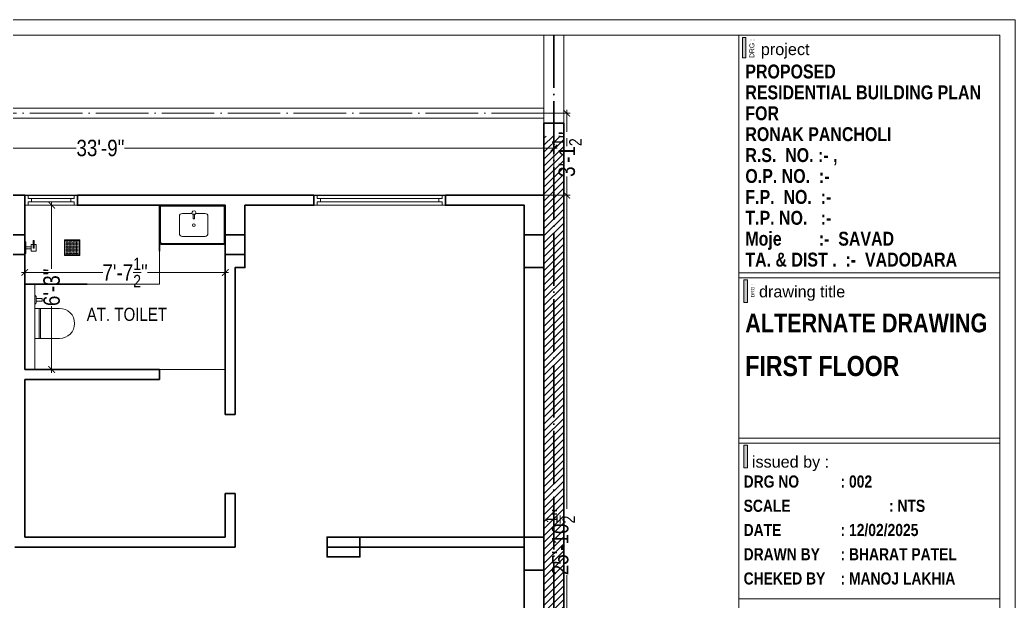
# Model space of a CAD drawing. Header units: millimetres. Extents: x 56222 to 152663, y -171621 to -121287.
# Drawn here: x 149203.7 to 149658, y -168560.4 to -168295.1 of the extents above; entities that cross this region are included whole.
import ezdxf

# ---------------------------------------------------------------- set-up
doc = ezdxf.new("R2010")
doc.units = ezdxf.units.MM
doc.header["$MEASUREMENT"] = 0
doc.header["$PDMODE"] = 35
doc.linetypes.add('ACAD_ISO04W100', pattern=[30, 24, -3, 0, -3])
doc.layers.get('Defpoints').update_dxf_attribs({"color": 220})
for name, color, linetype, lineweight in [('COLUMN', 1, 'Continuous', 30), ('ELEVATION ( SPIRAL STAIR )', 250, 'Continuous', 9), ('FIRST FLOOR', 7, 'Continuous', 9), ('FIRST FLOOR ( DIM )', 250, 'Continuous', 9), ('FIRST FLOOR ( DW_RAIL )', 7, 'Continuous', 9), ('FIRST FLOOR ( TEXT )', 7, 'Continuous', 9), ('FIRST FLOOR_( PLine )_', 251, 'Continuous', 30), ('FURNITURE', 59, 'Continuous', 9), ('GROUND FLOOR', 7, 'Continuous', 9), ('GROUND FLOOR  ( HATCH )', 251, 'Continuous', 9), ('X_PLOT', 1, 'Continuous', 9), ('X_SHEET', 7, 'Continuous', 9)]:
    doc.layers.add(name, color=color, linetype=linetype, lineweight=lineweight)
doc.layers.add('XX~SLAB ( PLINE )', color=251, linetype='Continuous', plot=False)
doc.styles.add("AR_0'-0", font='arial.ttf')
doc.styles.add('AR_6', font='arial.ttf', dxfattribs={"height": 6})
doc.styles.add("Cn_BT_0'-0", font='swissc.ttf')
doc.styles.add('Cn_BT_7½', font='swissc.ttf', dxfattribs={"height": 7.5})
doc.styles.add('KATHA', font='swissc.ttf')
doc.styles.get("Standard").update_dxf_attribs({"font": 'arial.ttf', "height": 6})
doc.dimstyles.new('Cn_BT_7½', dxfattribs={"dimtxt": 9, "dimasz": 3, "dimexe": 1.5, "dimexo": 0, "dimgap": 0.09, "dimtad": 0, "dimdec": 3, "dimzin": 3, "dimdsep": 46, "dimlunit": 4, "dimtxsty": 'Cn_BT_7½', "dimblk": 'ARCHTICK', "dimcen": 0.09, "dimdle": 1.5, "dimclrd": 251, "dimclre": 251, "dimclrt": 14, "dimadec": 0, "dimazin": 0, "dimtfac": 0.75, "dimtdec": 3, "dimtofl": 0, "dimtmove": 0, "dimatfit": 3, "dimfxl": 0, "dimtolj": 1, "dimtzin": 0, "dimlwd": 15, "dimlwe": 15, "dimarcsym": 0})

# ---------------------------------------------------------------- blocks, each defined once
blk = doc.blocks.new('_ArchTick')
at = {"color": 0, "linetype": 'ByBlock', "const_width": 0.15}
blk.add_lwpolyline([(-0.5, -0.5), (0.5, 0.5)], dxfattribs=at)
blk = doc.blocks.new('*D136')
at = {"layer": 'Defpoints', "color": 0, "transparency": 16777216}
for p in [(149438.43, -168337.7), (149442.93, -168375.2), (149453.32, -168375.2)]:
    blk.add_point(p, dxfattribs=at)
at = {"layer": 'FIRST FLOOR ( DIM )', "color": 251, "lineweight": 15, "transparency": 16777216}
for p, q in [((149438.43, -168337.7), (149454.82, -168337.7)), ((149453.32, -168336.2), (149453.32, -168346.22)), ((149453.32, -168376.7), (149453.32, -168366.67)), ((149442.93, -168375.2), (149454.82, -168375.2))]:
    blk.add_line(p, q, dxfattribs=at)
at = {"layer": 'FIRST FLOOR ( DIM )', "color": 251, "lineweight": 15, "transparency": 16777216, "xscale": 3, "yscale": 3, "zscale": 3}
for p, rotation in [((149453.32, -168337.7), 90), ((149453.32, -168375.2), 270)]:
    blk.add_blockref('_ArchTick', p, dxfattribs=dict(at, rotation=rotation))
at = {"layer": 'FIRST FLOOR ( DIM )', "color": 14, "transparency": 16777216, "insert": (149453.32, -168356.45), "char_height": 7.5, "attachment_point": 5, "rotation": 90, "style": 'Cn_BT_7½'}
blk.add_mtext('\\A1;3\'-1{\\H0.75x;\\S1/2;}"', dxfattribs=at)
blk = doc.blocks.new('*D137')
at = {"layer": 'Defpoints', "color": 0, "transparency": 16777216}
for p in [(149442.93, -168375.2), (149438.43, -168685.7), (149453.32, -168685.7)]:
    blk.add_point(p, dxfattribs=at)
at = {"layer": 'FIRST FLOOR ( DIM )', "color": 251, "lineweight": 15, "transparency": 16777216}
for p, q in [((149442.93, -168375.2), (149454.82, -168375.2)), ((149453.32, -168373.7), (149453.32, -168518.3)), ((149453.32, -168687.2), (149453.32, -168548.6)), ((149438.43, -168685.7), (149454.82, -168685.7))]:
    blk.add_line(p, q, dxfattribs=at)
at = {"layer": 'FIRST FLOOR ( DIM )', "color": 251, "lineweight": 15, "transparency": 16777216, "xscale": 3, "yscale": 3, "zscale": 3}
for p, rotation in [((149453.32, -168375.2), 90), ((149453.32, -168685.7), 270)]:
    blk.add_blockref('_ArchTick', p, dxfattribs=dict(at, rotation=rotation))
at = {"layer": 'FIRST FLOOR ( DIM )', "color": 14, "transparency": 16777216, "insert": (149450.32, -168533.45), "char_height": 7.5, "attachment_point": 5, "rotation": 90, "style": 'Cn_BT_7½'}
blk.add_mtext('\\A1;25\'-10{\\H0.75x;\\S1/2;}"', dxfattribs=at)
blk = doc.blocks.new('*D138')
at = {"layer": 'Defpoints', "color": 0, "transparency": 16777216}
for p in [(149205.93, -168408.2), (149297.43, -168408.2), (149205.93, -168410.4)]:
    blk.add_point(p, dxfattribs=at)
at = {"layer": 'FIRST FLOOR ( DIM )', "color": 251, "lineweight": 15, "transparency": 16777216}
for p, q in [((149205.93, -168408.2), (149205.93, -168411.9)), ((149297.43, -168408.2), (149297.43, -168411.9)), ((149204.43, -168410.4), (149241.48, -168410.4)), ((149298.93, -168410.4), (149261.88, -168410.4))]:
    blk.add_line(p, q, dxfattribs=at)
at = {"layer": 'FIRST FLOOR ( DIM )', "color": 251, "lineweight": 15, "transparency": 16777216, "xscale": 3, "yscale": 3, "zscale": 3, "rotation": 180}
blk.add_blockref('_ArchTick', (149205.93, -168410.4), dxfattribs=at)
at = {"layer": 'FIRST FLOOR ( DIM )', "color": 251, "lineweight": 15, "transparency": 16777216, "xscale": 3, "yscale": 3, "zscale": 3}
blk.add_blockref('_ArchTick', (149297.43, -168410.4), dxfattribs=at)
at = {"layer": 'FIRST FLOOR ( DIM )', "color": 14, "transparency": 16777216, "insert": (149251.68, -168410.4), "char_height": 7.5, "attachment_point": 5, "style": 'Cn_BT_7½'}
blk.add_mtext('\\A1;7\'-7{\\H0.75x;\\S1/2;}"', dxfattribs=at)
blk = doc.blocks.new('*D139')
at = {"layer": 'Defpoints', "color": 0, "transparency": 16777216}
for p in [(149042.43, -168353.64), (149042.43, -168375.2), (149447.43, -168375.2)]:
    blk.add_point(p, dxfattribs=at)
at = {"layer": 'FIRST FLOOR ( DIM )', "color": 251, "lineweight": 15, "transparency": 16777216}
for p, q in [((149040.93, -168353.64), (149229.4, -168353.64)), ((149042.43, -168375.2), (149042.43, -168352.14)), ((149448.93, -168353.64), (149251.47, -168353.64)), ((149447.43, -168375.2), (149447.43, -168352.14))]:
    blk.add_line(p, q, dxfattribs=at)
at = {"layer": 'FIRST FLOOR ( DIM )', "color": 251, "lineweight": 15, "transparency": 16777216, "xscale": 3, "yscale": 3, "zscale": 3, "rotation": 180}
blk.add_blockref('_ArchTick', (149042.43, -168353.64), dxfattribs=at)
at = {"layer": 'FIRST FLOOR ( DIM )', "color": 251, "lineweight": 15, "transparency": 16777216, "xscale": 3, "yscale": 3, "zscale": 3}
blk.add_blockref('_ArchTick', (149447.43, -168353.64), dxfattribs=at)
at = {"layer": 'FIRST FLOOR ( DIM )', "color": 14, "transparency": 16777216, "insert": (149240.43, -168353.64), "char_height": 7.5, "attachment_point": 5, "style": 'Cn_BT_7½'}
blk.add_mtext('\\A1;33\'-9"', dxfattribs=at)
blk = doc.blocks.new('A$C744D1EC1')
at = {"layer": 'FURNITURE'}
for p, q in [((-2.26, -0.39), (-2.26, 0)), ((-2.26, -0.39), (-2.26, 0)), ((0, -0.39), (0, 0)), ((0, -0.39), (0, 0)), ((2.26, -0.39), (2.26, 0)), ((2.26, -0.39), (2.26, 0)), ((-2.26, -0.39), (2.26, -0.39)), ((-2.26, -0.39), (2.26, -0.39)), ((-1.26, -2.56), (-1.26, -4.14)), ((-1.06, -2.36), (1.06, -2.36)), ((-0.39, -0.39), (-0.39, -2.36)), ((0, -3.15), (2.56, -3.15)), ((0, -3.55), (2.56, -3.55)), ((0.39, -0.39), (0.39, -2.36)), ((1.26, -2.56), (1.26, -3.15)), ((1.26, -3.55), (1.26, -4.14)), ((-1.06, -4.33), (1.06, -4.33))]:
    blk.add_line(p, q, dxfattribs=at)
for points in [[(-2.96, -15.14), (-2.96, -20.86, 0.414214), (-2.86, -20.96), (2.86, -20.96, 0.414214), (2.96, -20.86), (2.96, -15.14, 0.414214), (2.86, -15.04), (-2.86, -15.04, 0.414214)], [(-2.76, -15.34), (-2.76, -20.66, 0.414214), (-2.66, -20.76), (2.66, -20.76, 0.414214), (2.76, -20.66), (2.76, -15.34, 0.414214), (2.66, -15.24), (-2.66, -15.24, 0.414214)]]:
    blk.add_lwpolyline(points, format="xyb", close=True, dxfattribs=at)
for centre, radius in [((2.56, -3.35), 0.197), ((-2.21, -15.79), 0.0985), ((-2.21, -16.34), 0.0985), ((-2.21, -16.9), 0.0985), ((-2.21, -17.45), 0.0985), ((-2.21, -18), 0.0985), ((-2.21, -18.55), 0.0985), ((-1.66, -15.79), 0.0985), ((-1.66, -16.34), 0.0985), ((-1.66, -16.9), 0.0985), ((-1.66, -17.45), 0.0985), ((-1.66, -18), 0.0985), ((-1.66, -18.55), 0.0985), ((-1.1, -15.79), 0.0985), ((-1.1, -16.34), 0.0985), ((-1.1, -16.9), 0.0985), ((-1.1, -17.45), 0.0985), ((-1.1, -18), 0.0985), ((-1.1, -18.55), 0.0985), ((-0.55, -15.79), 0.0985), ((-0.55, -16.34), 0.0985), ((-0.55, -16.9), 0.0985), ((-0.55, -17.45), 0.0985), ((-0.55, -18), 0.0985), ((-0.55, -18.55), 0.0985), ((0, -15.79), 0.0985), ((0, -16.34), 0.0985), ((0, -16.9), 0.0985), ((0, -17.45), 0.0985), ((0, -18), 0.0985), ((0, -18.55), 0.0985), ((0.55, -15.79), 0.0985), ((0.55, -16.34), 0.0985), ((0.55, -16.9), 0.0985), ((0.55, -17.45), 0.0985), ((0.55, -18), 0.0985), ((0.55, -18.55), 0.0985), ((1.1, -15.79), 0.0985), ((1.1, -16.34), 0.0985), ((1.1, -16.9), 0.0985), ((1.1, -17.45), 0.0985), ((1.1, -18), 0.0985), ((1.1, -18.55), 0.0985), ((1.66, -15.79), 0.0985), ((1.66, -16.34), 0.0985), ((1.66, -16.9), 0.0985), ((1.66, -17.45), 0.0985), ((1.66, -18), 0.0985), ((1.66, -18.55), 0.0985), ((2.21, -15.79), 0.0985), ((2.21, -16.34), 0.0985), ((2.21, -16.9), 0.0985), ((2.21, -17.45), 0.0985), ((2.21, -18), 0.0985), ((2.21, -18.55), 0.0985), ((-2.21, -19.1), 0.0985), ((-2.21, -19.66), 0.0985), ((-2.21, -20.21), 0.0985), ((-1.66, -19.1), 0.0985), ((-1.66, -19.66), 0.0985), ((-1.66, -20.21), 0.0985), ((-1.1, -19.1), 0.0985), ((-1.1, -19.66), 0.0985), ((-1.1, -20.21), 0.0985), ((-0.55, -19.1), 0.0985), ((-0.55, -19.66), 0.0985), ((-0.55, -20.21), 0.0985), ((0, -19.1), 0.0985), ((0, -19.66), 0.0985), ((0, -20.21), 0.0985), ((0.55, -19.1), 0.0985), ((0.55, -19.66), 0.0985), ((0.55, -20.21), 0.0985), ((1.1, -19.1), 0.0985), ((1.1, -19.66), 0.0985), ((1.1, -20.21), 0.0985), ((1.66, -19.1), 0.0985), ((1.66, -19.66), 0.0985), ((1.66, -20.21), 0.0985), ((2.21, -19.1), 0.0985), ((2.21, -19.66), 0.0985), ((2.21, -20.21), 0.0985)]:
    blk.add_circle(centre, radius, dxfattribs=at)
for centre, start, end in [((-1.06, -2.56), 90, 180), ((0, -3.35), 90, 270), ((1.06, -2.56), 0, 90), ((-1.06, -4.14), 180, 270), ((1.06, -4.14), 270, 0)]:
    blk.add_arc(centre, 0.197, start, end, dxfattribs=at)
blk = doc.blocks.new('dfg')
at = {"layer": 'FURNITURE'}
for p, q in [((295086.03, -103322.89), (295099.32, -103322.89)), ((295086.03, -103322.89), (295086.03, -103338.95)), ((295088.5, -103338.95), (295088.5, -103322.89)), ((295089.07, -103338.95), (295089.07, -103322.89)), ((295086.03, -103338.95), (295099.32, -103338.95))]:
    blk.add_line(p, q, dxfattribs=at)
for points in [[(295086.89, -103316.98), (295086.89, -103319.57, -0.455818), (295086.08, -103320.57), (295086.03, -103320.57), (295086.03, -103315.98), (295086.08, -103315.98, -0.455818)], [(295090.07, -103317.91), (295090.07, -103318.8, -0.414214), (295089.82, -103319.05), (295086.89, -103319.05), (295086.89, -103317.66), (295089.82, -103317.66, -0.414214)]]:
    blk.add_lwpolyline(points, format="xyb", close=True, dxfattribs=at)
blk.add_arc((295099.32, -103330.92), 8.03, 270, 90, dxfattribs=at)
blk = doc.blocks.new('*D151')
at = {"layer": 'Defpoints', "color": 0, "transparency": 16777216}
for p in [(149218.18, -168379.7), (149224.39, -168379.7), (149224.39, -168454.7)]:
    blk.add_point(p, dxfattribs=at)
at = {"layer": 'GROUND FLOOR', "color": 251, "lineweight": 15, "transparency": 16777216}
for p, q in [((149224.39, -168379.7), (149216.68, -168379.7)), ((149218.18, -168378.2), (149218.18, -168408.68)), ((149218.18, -168456.2), (149218.18, -168425.72)), ((149224.39, -168454.7), (149216.68, -168454.7))]:
    blk.add_line(p, q, dxfattribs=at)
at = {"layer": 'GROUND FLOOR', "color": 251, "lineweight": 15, "transparency": 16777216, "xscale": 3, "yscale": 3, "zscale": 3}
for p, rotation in [((149218.18, -168379.7), 90), ((149218.18, -168454.7), 270)]:
    blk.add_blockref('_ArchTick', p, dxfattribs=dict(at, rotation=rotation))
at = {"layer": 'GROUND FLOOR', "color": 14, "transparency": 16777216, "insert": (149218.18, -168417.2), "char_height": 7.5, "attachment_point": 5, "rotation": 90, "style": 'Cn_BT_7½'}
blk.add_mtext('\\A1;6\'-3"', dxfattribs=at)

msp = doc.modelspace()

# ---------------------------------------------------------------- hatches: boundary and pattern name
at = {"layer": 'GROUND FLOOR  ( HATCH )'}
h = msp.add_hatch(dxfattribs=at)
h.set_pattern_fill('ANSI31', color=6, scale=18, style=0)
h.set_pattern_definition([(45, (32911.247, -6072.524), (-1.590990258, 1.590990258), [])])
h.paths.add_polyline_path([(149451.9329, -168348.1984), (149442.9329, -168348.1984), (149442.9329, -168691.6984), (149451.9329, -168691.6984)])
at = {"layer": 'X_SHEET', "ltscale": 0.25}
h = msp.add_hatch(color=0, dxfattribs=at)
h.dxf.hatch_style = 1
h.paths.add_polyline_path([(149535.8007, -168413.8262), (149534.1987, -168413.8262), (149534.1987, -168424.1304), (149535.8007, -168424.1304)])
h = msp.add_hatch(color=0, dxfattribs=at)
h.dxf.hatch_style = 1
h.paths.add_polyline_path([(149535.8008, -168489.2648), (149534.1988, -168489.2648), (149534.1988, -168499.569), (149535.8008, -168499.569)])

# ---------------------------------------------------------------- linework, layer by layer
at = {"layer": 'COLUMN'}
for points in [[(149196.9329, -168393.1984), (149205.9329, -168393.1984), (149205.9329, -168402.1984), (149196.9329, -168402.1984)], [(149297.4329, -168393.1984), (149306.4329, -168393.1984), (149306.4329, -168402.1984), (149297.4329, -168402.1984)], [(149433.9329, -168393.1984), (149442.9329, -168393.1984), (149442.9329, -168408.1984), (149433.9329, -168408.1984)], [(149358.9329, -168531.1984), (149358.9329, -168540.1984), (149343.9329, -168540.1984), (149343.9329, -168531.1984)], [(149433.9329, -168531.1984), (149442.9329, -168531.1984), (149442.9329, -168546.1984), (149433.9329, -168546.1984)]]:
    msp.add_lwpolyline(points, close=True, dxfattribs=at)
at = {"layer": 'ELEVATION ( SPIRAL STAIR )', "color": 5}
msp.add_lwpolyline([(149433.9329, -168658.6984), (149433.9329, -168535.6984), (149358.9329, -168535.6984), (149358.9329, -168540.1984), (149343.9329, -168540.1984), (149343.9329, -168531.1984), (149358.9329, -168531.1984), (149433.9329, -168531.1984), (149433.9329, -168379.6984), (149397.9329, -168379.6984), (149306.4329, -168379.6984), (149306.4329, -168408.1984), (149301.9329, -168408.1984), (149301.9329, -168475.1984), (149297.4329, -168475.1984), (149297.4329, -168454.6984), (149267.4329, -168454.6984), (149267.4329, -168459.1984), (149205.9329, -168459.1984), (149205.9329, -168531.1984), (149297.4329, -168531.1984), (149297.4329, -168511.1984), (149301.9329, -168511.1984), (149301.9329, -168535.6984), (149201.4329, -168535.6984)], dxfattribs=at)
at = {"layer": 'FIRST FLOOR'}
for p, q in [((149042.4329, -168375.1984), (149442.9329, -168375.1984)), ((149205.9329, -168454.6984), (149205.9329, -168375.1984)), ((149229.9329, -168379.6984), (149229.9329, -168375.1984)), ((149337.9329, -168379.6984), (149337.9329, -168375.1984)), ((149397.9329, -168379.6984), (149397.9329, -168375.1984)), ((149442.9329, -168375.1984), (149442.9329, -168685.6984)), ((149205.9329, -168379.6984), (149297.4329, -168379.6984)), ((149306.4329, -168379.6984), (149433.9329, -168379.6984)), ((149306.4329, -168408.1984), (149306.4329, -168379.6984)), ((149433.9329, -168379.6984), (149433.9329, -168531.1984)), ((149301.9329, -168475.1984), (149301.9329, -168408.1984)), ((149205.9329, -168454.6984), (149297.4329, -168454.6984)), ((149267.4329, -168459.1984), (149267.4329, -168454.6984)), ((149205.9329, -168459.1984), (149267.4329, -168459.1984)), ((149205.9329, -168459.1984), (149205.9329, -168531.1984)), ((149297.4329, -168475.1984), (149301.9329, -168475.1984)), ((149297.4329, -168511.1984), (149301.9329, -168511.1984)), ((149301.9329, -168535.6984), (149301.9329, -168511.1984)), ((149205.9329, -168531.1984), (149297.4329, -168531.1984)), ((149343.9329, -168531.1984), (149343.9329, -168535.6984)), ((149343.9329, -168531.1984), (149433.9329, -168531.1984)), ((149201.4329, -168535.6984), (149301.9329, -168535.6984)), ((149343.9329, -168535.6984), (149433.9329, -168535.6984)), ((149433.9329, -168535.6984), (149433.9329, -168663.1984))]:
    msp.add_line(p, q, dxfattribs=at)
at = {"layer": 'FIRST FLOOR ( DW_RAIL )'}
for points in [[(149229.9329, -168375.1984), (149228.4329, -168375.1984), (149228.4329, -168376.6984), (149226.9329, -168376.6984), (149226.9329, -168378.1984), (149208.9329, -168378.1984), (149208.9329, -168376.6984), (149207.4329, -168376.6984), (149207.4329, -168375.1984), (149205.9329, -168375.1984), (149205.9329, -168379.6984), (149207.4329, -168379.6984), (149207.4329, -168378.1984), (149208.9329, -168378.1984), (149208.9329, -168376.6984), (149226.9329, -168376.6984), (149226.9329, -168378.1984), (149228.4329, -168378.1984), (149228.4329, -168379.6984), (149229.9329, -168379.6984), (149229.9329, -168375.1984), (149205.9329, -168375.1984), (149205.9329, -168379.6984), (149229.9329, -168379.6984)], [(149397.9329, -168375.1984), (149396.4329, -168375.1984), (149396.4329, -168376.6984), (149394.9329, -168376.6984), (149394.9329, -168378.1984), (149340.9329, -168378.1984), (149340.9329, -168376.6984), (149339.4329, -168376.6984), (149339.4329, -168375.1984), (149337.9329, -168375.1984), (149337.9329, -168379.6984), (149339.4329, -168379.6984), (149339.4329, -168378.1984), (149340.9329, -168378.1984), (149340.9329, -168376.6984), (149394.9329, -168376.6984), (149394.9329, -168378.1984), (149396.4329, -168378.1984), (149396.4329, -168379.6984), (149397.9329, -168379.6984), (149397.9329, -168375.1984), (149337.9329, -168375.1984), (149337.9329, -168379.6984), (149397.9329, -168379.6984)]]:
    msp.add_lwpolyline(points, close=True, dxfattribs=at)
at = {"layer": 'FIRST FLOOR_( PLine )_'}
for p, q in [((149205.9329, -168375.1984), (149042.4329, -168375.1984)), ((149205.9329, -168454.6984), (149205.9329, -168375.1984)), ((149267.4329, -168454.6984), (149205.9329, -168454.6984)), ((149267.4329, -168459.1984), (149267.4329, -168454.6984)), ((149205.9329, -168531.1984), (149205.9329, -168459.1984)), ((149205.9329, -168459.1984), (149267.4329, -168459.1984)), ((149301.9329, -168511.1984), (149297.4329, -168511.1984)), ((149297.4329, -168511.1984), (149297.4329, -168531.1984)), ((149301.9329, -168535.6984), (149301.9329, -168511.1984)), ((149297.4329, -168531.1984), (149205.9329, -168531.1984)), ((149201.4329, -168535.6984), (149301.9329, -168535.6984))]:
    msp.add_line(p, q, dxfattribs=at)
for points in [[(149306.4329, -168379.6984), (149337.9329, -168379.6984), (149337.9329, -168375.1984), (149229.9329, -168375.1984), (149229.9329, -168379.6984), (149297.4329, -168379.6984), (149297.4329, -168475.1984), (149301.9329, -168475.1984), (149301.9329, -168408.1984), (149306.4329, -168408.1984)], [(149442.9329, -168375.1984), (149397.9329, -168375.1984), (149397.9329, -168379.6984), (149433.9329, -168379.6984), (149433.9329, -168531.1984), (149343.9329, -168531.1984), (149343.9329, -168535.6984), (149433.9329, -168535.6984), (149433.9329, -168663.1984), (149409.1829, -168663.1984), (149409.1829, -168667.6984), (149433.9329, -168667.6984), (149433.9329, -168685.6984), (149442.9329, -168685.6984)]]:
    msp.add_lwpolyline(points, close=True, dxfattribs=at)
at = {"layer": 'FURNITURE'}
for q in [(149267.4329, -168379.6984), (149205.9329, -168415.6984)]:
    msp.add_line((149267.4329, -168415.6984), q, dxfattribs=at)
at = {"layer": 'FURNITURE', "color": 5, "lineweight": 30, "ltscale": 10000}
for p, q in [((149267.4329, -168379.6984), (149267.4329, -168400.6092)), ((149205.9329, -168415.6984), (149234.4329, -168415.6984))]:
    msp.add_line(p, q, dxfattribs=at)
at = {"layer": 'FURNITURE'}
for points in [[(149297.4329, -168379.6984), (149267.4329, -168379.6984), (149267.4329, -168396.5057, 0.42261333), (149268.6175, -168397.7041), (149297.4329, -168397.7042)], [(149296.9329, -168380.1984), (149267.9329, -168380.1984), (149267.9329, -168396.5114, 0.42530735), (149268.6151, -168397.2041), (149296.9329, -168397.2042)]]:
    msp.add_lwpolyline(points, format="xyb", close=True, dxfattribs=at)
msp.add_lwpolyline([(149283.9438, -168383.4725), (149288.2155, -168383.4723, -0.41421356), (149289.5478, -168384.8045), (149289.548, -168392.604, -0.41421356), (149288.2158, -168393.9362), (149277.8345, -168393.9365, -0.41421356), (149276.5023, -168392.6044), (149276.5021, -168384.8049, -0.41421356), (149277.8342, -168383.4726), (149282.3085, -168383.4725)], format="xyb", dxfattribs=at)
msp.add_lwpolyline([(149283.9438, -168383.4725), (149288.2155, -168383.4723, -0.41421356), (149289.5478, -168384.8045), (149289.548, -168392.604, -0.41421356), (149288.2158, -168393.9362), (149277.8345, -168393.9365, -0.41421356), (149276.5023, -168392.6044), (149276.5021, -168384.8049, -0.41421356), (149277.8342, -168383.4726), (149282.3085, -168383.4725)], format="xyb", dxfattribs=at)
for points in [[(149282.8133, -168383.8252), (149282.8133, -168385.9275), (149283.3497, -168385.9275), (149283.3496, -168383.8252)], [(149282.8133, -168383.8252), (149282.8133, -168385.9275), (149283.3497, -168385.9275), (149283.3496, -168383.8252)], [(149210.4329, -168454.6046), (149205.9329, -168454.6046), (149205.9329, -168415.6984), (149210.4329, -168415.6984)]]:
    msp.add_lwpolyline(points, close=True, dxfattribs=at)
msp.add_circle((149283.0816, -168388.7811), 0.6131, dxfattribs=at)
msp.add_circle((149283.0816, -168388.7811), 0.6131, dxfattribs=at)
msp.add_arc((149283.1261, -168383.1096), 0.8946, 284.4676, 249.530737, dxfattribs=at)
msp.add_arc((149283.1261, -168383.1096), 0.8946, 284.4676, 249.530737, dxfattribs=at)
at = {"layer": 'GROUND FLOOR'}
for p, q in [((149442.9329, -168302.1495), (149442.9329, -168823.0823)), ((149442.9329, -168302.1495), (149442.9329, -168399.1984)), ((149451.9329, -168302.1495), (149451.9329, -168823.0823)), ((148942.6829, -168335.4484), (149442.9329, -168335.4484)), ((148947.1829, -168339.9484), (149442.9329, -168339.9484))]:
    msp.add_line(p, q, dxfattribs=at)
at = {"layer": 'GROUND FLOOR', "color": 1, "linetype": 'ACAD_ISO04W100'}
msp.add_line((149447.4329, -168302.1495), (149447.4329, -168685.6984), dxfattribs=at)
msp.add_lwpolyline([(149442.9329, -168337.6984), (148944.9329, -168337.6984), (148944.9329, -168800.1984), (149442.9329, -168800.1984)], dxfattribs=at)
at = {"layer": 'GROUND FLOOR', "color": 6, "lineweight": 30}
msp.add_lwpolyline([(149451.9329, -168342.1984), (149442.9329, -168342.1984), (149442.9329, -168685.6984), (149451.9329, -168685.6984)], close=True, dxfattribs=at)
at = {"layer": 'X_PLOT', "linetype": 'ACAD_ISO04W100', "lineweight": 30}
msp.add_line((149447.4329, -168302.1495), (149447.4329, -168797.9484), dxfattribs=at)
at = {"layer": 'X_SHEET'}
for points in [[(149657.9945, -168830.0823), (148890.8462, -168830.0823), (148890.8462, -168295.1495), (149657.9945, -168295.1495)], [(149650.9945, -168823.0823), (148897.8462, -168823.0823), (148897.8462, -168302.1495), (149650.9945, -168302.1495)], [(149531.8539, -168410.6272), (149650.9945, -168410.6272), (149650.9945, -168302.1495), (149531.8539, -168302.1495)], [(149531.8539, -168302.1495), (149650.9945, -168302.1495), (149650.9946, -168823.0823), (149531.8541, -168823.0823)], [(149650.9945, -168412.8348), (149531.8539, -168412.8348), (149531.8539, -168486.0841), (149650.9945, -168486.0841)], [(149531.8539, -168488.2917), (149650.9945, -168488.2917), (149650.9945, -168559.2672), (149531.8539, -168559.2672)]]:
    msp.add_lwpolyline(points, close=True, dxfattribs=at)
at = {"layer": 'X_SHEET', "color": 0, "ltscale": 0.25}
for points in [[(149533.5071, -168303.2071), (149535.1431, -168303.2071), (149535.1431, -168312.416), (149533.5071, -168312.416)], [(149534.1987, -168413.8262), (149535.8007, -168413.8262), (149535.8007, -168424.1304), (149534.1987, -168424.1304)], [(149534.1988, -168489.2648), (149535.8008, -168489.2648), (149535.8008, -168499.569), (149534.1988, -168499.569)]]:
    msp.add_lwpolyline(points, close=True, dxfattribs=at)
msp.add_solid([(149535.1431, -168312.416), (149533.5071, -168312.416), (149535.1431, -168303.2071), (149533.5071, -168303.2071)], dxfattribs=at)
at = {"layer": 'XX~SLAB ( PLINE )'}
msp.add_lwpolyline([(149037.9329, -168375.1984), (149442.9329, -168375.1984), (149442.9329, -168685.6984), (149433.9329, -168685.6984), (149414.1282, -168685.6984), (149373.7911, -168685.6984), (149348.4329, -168685.6984), (149201.4329, -168685.6984), (149201.4329, -168697.6984), (149037.9329, -168697.6984)], close=True, dxfattribs=at)

# ---------------------------------------------------------------- block references
at = {"layer": 'FURNITURE', "linetype": 'Continuous', "xscale": 1.200000000076199, "yscale": 1.200000000069849, "zscale": 1.2, "rotation": 90.0001863905708}
msp.add_blockref('A$C744D1EC1', (149205.9329, -168399.1043), dxfattribs=at)
at = {"layer": 'FURNITURE', "color": 5, "xscale": 0.8549999999813735, "yscale": 0.8549999999813735, "zscale": 0.855}
msp.add_blockref('dfg', (-103088.1226, -80085.7146), dxfattribs=at)

# ---------------------------------------------------------------- texts
at = {"layer": 'FIRST FLOOR ( TEXT )', "insert": (149252.5289, -168429.5496), "char_height": 6, "attachment_point": 5, "style": 'KATHA'}
msp.add_mtext('AT. TOILET', dxfattribs=at)
at = {"layer": 'X_SHEET', "color": 0, "ltscale": 0.25, "insert": (149536.7289, -168312.5259), "char_height": 2.21199, "width": 9.483907, "attachment_point": 1, "rotation": 90, "style": "AR_0'-0"}
msp.add_mtext('DRG :', dxfattribs=at)
at = {"layer": 'X_SHEET', "color": 0, "ltscale": 0.25, "attachment_point": 1}
for s, insert, char_height, style in [('{\\fSwis721 Ex BT|b0|i0|c0|p34;project}', (149541.914, -168305.8899), 5.308778, 'AR_6'), ('{\\fSwis721 Cn BT|b1|i0|c0|p34;FIRST FLOOR}', (149534.8175, -168448.4658), 9.214445, 'KATHA')]:
    msp.add_mtext(s, dxfattribs=dict(at, insert=insert, char_height=char_height, style=style))
at = {"layer": 'X_SHEET', "color": 0, "linetype": 'Continuous', "attachment_point": 1, "style": "Cn_BT_0'-0"}
for s, insert, char_height, line_spacing_factor in [('{\\fSwis721 Cn BT|b1|i0|c0|p34;PROPOSED\\PRESIDENTIAL BUILDING PLAN\\PFOR\\P\\C5;RONAK PANCHOLI  \\C1; \\C29;\\P\\C0;R.S.  NO. :- , \\PO.P. NO.  :-      \\PF.P.  NO.  :-          \\PT.P. NO.   :-  \\PMoje ^I    :-  SAVAD\\PTA. & DIST .  :-  VADODARA}', (149534.8468, -168315.5095), 6.357435, 0.9), ('\\A1;{\\fSwis721 Cn BT|b1|i0|c0|p34;DRG NO ^I: 002\\PSCALE ^I^I: NTS\\PDATE ^I^I: 12/02/2025\\P\\A0;DRAWN BY ^I: BHARAT PATEL\\PCHEKED BY ^I: MANOJ LAKHIA}', (149534.0682, -168503.0429), 5.528667, 1.2)]:
    msp.add_mtext(s, dxfattribs=dict(at, insert=insert, char_height=char_height, line_spacing_factor=line_spacing_factor))
at = {"layer": 'X_SHEET', "color": 0, "ltscale": 0.25, "insert": (149537.4049, -168421.7421), "char_height": 1.58405, "attachment_point": 1, "rotation": 90}
msp.add_mtext('DRG :', dxfattribs=at)
at = {"layer": 'X_SHEET', "color": 0, "ltscale": 0.25, "char_height": 5.280173, "attachment_point": 1}
for s, insert in [('{\\fSwis721 Ex BT|b0|i0|c0|p34;drawing title}', (149541.0937, -168416.4849)), ('issued by :', (149537.8536, -168494.1715))]:
    msp.add_mtext(s, dxfattribs=dict(at, insert=insert))
at = {"layer": 'X_SHEET', "ltscale": 0.25, "insert": (149534.8175, -168429.1319), "char_height": 8.600149, "attachment_point": 1, "style": 'KATHA'}
msp.add_mtext('{\\fSwis721 Cn BT|b1|i0|c0|p34;ALTERNATE DRAWING}', dxfattribs=at)

# ---------------------------------------------------------------- dimensions: what is measured, and where the dimension line sits
at = {"layer": 'FIRST FLOOR ( DIM )'}
dim = msp.add_linear_dim(base=(149453.3212, -168375.1984), p1=(149438.4329, -168337.6984), p2=(149442.9329, -168375.1984), angle=90, dimstyle='Cn_BT_7½', dxfattribs=at)
dim.commit()
dim.dimension.update_dxf_attribs({"geometry": '*D136', "text_midpoint": (149453.3212, -168356.4484)})
dim = msp.add_linear_dim(base=(149042.4329, -168353.6385), p1=(149447.4329, -168375.1984), p2=(149042.4329, -168375.1984), dimstyle='Cn_BT_7½', dxfattribs=at)
dim.commit()
dim.dimension.update_dxf_attribs({"geometry": '*D139', "text_midpoint": (149240.4329, -168353.6385), "dimtype": 160})
dim = msp.add_linear_dim(base=(149453.3212, -168685.6984), p1=(149442.9329, -168375.1984), p2=(149438.4329, -168685.6984), angle=90, dimstyle='Cn_BT_7½', override={"dimtmove": 1}, dxfattribs=at)
dim.commit()
dim.dimension.update_dxf_attribs({"geometry": '*D137', "text_midpoint": (149450.3212, -168533.4484), "dimtype": 160})
dim = msp.add_linear_dim(base=(149205.9329, -168410.3992), p1=(149297.4329, -168408.1984), p2=(149205.9329, -168408.1984), dimstyle='Cn_BT_7½', dxfattribs=at)
dim.commit()
dim.dimension.update_dxf_attribs({"geometry": '*D138', "text_midpoint": (149251.6829, -168410.3992)})
at = {"layer": 'GROUND FLOOR'}
dim = msp.add_aligned_dim(p1=(149224.3908, -168454.6984), p2=(149224.3908, -168379.6984), distance=6.2135, dimstyle='Cn_BT_7½', dxfattribs=at)
dim.commit()
dim.dimension.update_dxf_attribs({"geometry": '*D151', "text_midpoint": (149218.1773, -168417.1984)})

doc.saveas('drawing.dxf')
